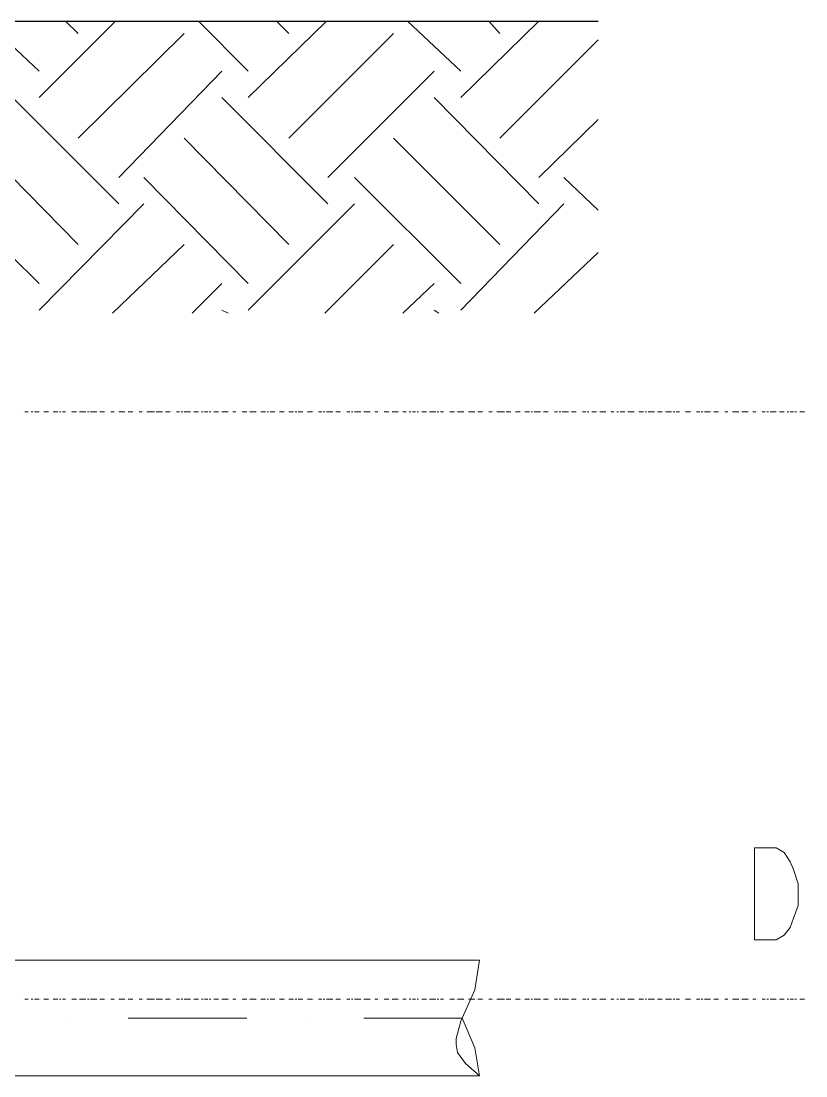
# Model space of a CAD drawing. Header units: millimetres. Extents: x 3240 to 3412, y 1366 to 1426.
# Drawn here: x 3299.55 to 3301.212, y 1378.801 to 1381.034 of the extents above; entities that cross this region are included whole.
import ezdxf

# ---------------------------------------------------------------- set-up
doc = ezdxf.new("R2010")
doc.units = ezdxf.units.MM

msp = doc.modelspace()

# ---------------------------------------------------------------- linework, layer by layer
at = {"color": 7, "linetype": 'Continuous', "lineweight": 25, "true_color": 0x000007}
msp.add_lwpolyline([(3299.2905, 1381.0337), (3300.7724, 1381.0337), (3300.7724, 1381.0337)], dxfattribs=at)
at = {"color": 7, "linetype": 'Continuous', "lineweight": 5, "true_color": 0x000007}
for points in [[(3299.5882, 1380.8716), (3299.7503, 1381.0337), (3299.7503, 1381.0337)], [(3299.6709, 1381.0072), (3299.6444, 1381.0337), (3299.6444, 1381.0337)], [(3300.0314, 1380.9278), (3299.9256, 1381.0337), (3299.9256, 1381.0337)], [(3300.0314, 1380.8716), (3300.1968, 1381.0337), (3300.1968, 1381.0337)], [(3300.1174, 1381.0072), (3300.091, 1381.0337), (3300.091, 1381.0337)], [(3300.4813, 1380.9278), (3300.3688, 1381.0337), (3300.3688, 1381.0337)], [(3300.4813, 1380.8716), (3300.6467, 1381.0337), (3300.6467, 1381.0337)], [(3300.564, 1381.0072), (3300.5408, 1381.0337), (3300.5408, 1381.0337)], [(3299.6709, 1380.7856), (3299.8958, 1381.0072), (3299.8958, 1381.0072)], [(3300.1174, 1380.7856), (3300.3391, 1381.0072), (3300.3391, 1381.0072)], [(3300.564, 1380.7856), (3300.7724, 1380.994), (3300.7724, 1380.994)], [(3299.5882, 1380.9278), (3299.5287, 1380.984), (3299.5287, 1380.984)], [(3299.7569, 1380.7029), (3299.9752, 1380.9278), (3299.9752, 1380.9278)], [(3300.2001, 1380.7029), (3300.4251, 1380.9278), (3300.4251, 1380.9278)], [(3299.7569, 1380.6466), (3299.532, 1380.8716), (3299.532, 1380.8716)], [(3300.2001, 1380.6466), (3299.9752, 1380.8716), (3299.9752, 1380.8716)], [(3300.6467, 1380.6466), (3300.4251, 1380.8716), (3300.4251, 1380.8716)], [(3300.6467, 1380.7029), (3300.7724, 1380.8253), (3300.7724, 1380.8253)], [(3300.1174, 1380.5606), (3299.8958, 1380.7856), (3299.8958, 1380.7856)], [(3300.564, 1380.5606), (3300.3391, 1380.7856), (3300.3391, 1380.7856)], [(3299.6709, 1380.5606), (3299.5287, 1380.7062), (3299.5287, 1380.7062)], [(3300.0314, 1380.4779), (3299.8098, 1380.7029), (3299.8098, 1380.7029)], [(3300.4813, 1380.4779), (3300.2564, 1380.7029), (3300.2564, 1380.7029)], [(3300.7724, 1380.6334), (3300.6996, 1380.7029), (3300.6996, 1380.7029)], [(3299.5882, 1380.4217), (3299.8098, 1380.6466), (3299.8098, 1380.6466)], [(3300.0314, 1380.4217), (3300.2564, 1380.6466), (3300.2564, 1380.6466)], [(3300.4813, 1380.4217), (3300.6996, 1380.6466), (3300.6996, 1380.6466)], [(3299.7437, 1380.4151), (3299.8958, 1380.5606), (3299.8958, 1380.5606)], [(3300.1935, 1380.4151), (3300.3391, 1380.5606), (3300.3391, 1380.5606)], [(3300.6368, 1380.4151), (3300.7724, 1380.5441), (3300.7724, 1380.5441)], [(3299.5882, 1380.4779), (3299.5287, 1380.5375), (3299.5287, 1380.5375)], [(3299.9124, 1380.4151), (3299.9752, 1380.4779), (3299.9752, 1380.4779)], [(3300.3589, 1380.4151), (3300.4251, 1380.4779), (3300.4251, 1380.4779)], [(3299.9884, 1380.4151), (3299.9752, 1380.4217), (3299.9752, 1380.4217)], [(3300.435, 1380.4151), (3300.4251, 1380.4217), (3300.4251, 1380.4217)], [(3299.5584, 1380.2067), (3299.565, 1380.2067), (3299.565, 1380.2067)], [(3299.575, 1380.2067), (3299.5717, 1380.2067), (3299.5717, 1380.2067)], [(3299.5783, 1380.2067), (3299.5882, 1380.2067), (3299.5882, 1380.2067)], [(3299.5981, 1380.2067), (3299.608, 1380.2067), (3299.608, 1380.2067)], [(3299.618, 1380.2067), (3299.6279, 1380.2067), (3299.6279, 1380.2067)], [(3299.6345, 1380.2067), (3299.6312, 1380.2067), (3299.6312, 1380.2067)], [(3299.6378, 1380.2067), (3299.6444, 1380.2067), (3299.6444, 1380.2067)], [(3299.6577, 1380.2067), (3299.6676, 1380.2067), (3299.6676, 1380.2067)], [(3299.6742, 1380.2067), (3299.6874, 1380.2067), (3299.6874, 1380.2067)], [(3299.6941, 1380.2067), (3299.6907, 1380.2067), (3299.6907, 1380.2067)], [(3299.6974, 1380.2067), (3299.7106, 1380.2067), (3299.7106, 1380.2067)], [(3299.7172, 1380.2067), (3299.7271, 1380.2067), (3299.7271, 1380.2067)], [(3299.7404, 1380.2067), (3299.747, 1380.2067), (3299.747, 1380.2067)], [(3299.7569, 1380.2067), (3299.7701, 1380.2067), (3299.7701, 1380.2067)], [(3299.7767, 1380.2067), (3299.7867, 1380.2067), (3299.7867, 1380.2067)], [(3299.7999, 1380.2067), (3299.8065, 1380.2067), (3299.8065, 1380.2067)], [(3299.8164, 1380.2067), (3299.8297, 1380.2067), (3299.8297, 1380.2067)], [(3299.833, 1380.2067), (3299.8297, 1380.2067), (3299.8297, 1380.2067)], [(3299.8363, 1380.2067), (3299.8495, 1380.2067), (3299.8495, 1380.2067)], [(3299.8561, 1380.2067), (3299.8661, 1380.2067), (3299.8661, 1380.2067)], [(3299.8793, 1380.2067), (3299.8859, 1380.2067), (3299.8859, 1380.2067)], [(3299.8925, 1380.2067), (3299.8892, 1380.2067), (3299.8892, 1380.2067)], [(3299.8958, 1380.2067), (3299.9091, 1380.2067), (3299.9091, 1380.2067)], [(3299.9157, 1380.2067), (3299.9256, 1380.2067), (3299.9256, 1380.2067)], [(3299.9355, 1380.2067), (3299.9322, 1380.2067), (3299.9322, 1380.2067)], [(3299.9388, 1380.2067), (3299.9454, 1380.2067), (3299.9454, 1380.2067)], [(3299.9521, 1380.2067), (3299.9488, 1380.2067), (3299.9488, 1380.2067)], [(3299.9587, 1380.2067), (3299.9686, 1380.2067), (3299.9686, 1380.2067)], [(3299.9752, 1380.2067), (3299.9884, 1380.2067), (3299.9884, 1380.2067)], [(3299.9984, 1380.2067), (3300.005, 1380.2067), (3300.005, 1380.2067)], [(3300.0182, 1380.2067), (3300.0281, 1380.2067), (3300.0281, 1380.2067)], [(3300.0348, 1380.2067), (3300.048, 1380.2067), (3300.048, 1380.2067)], [(3300.0579, 1380.2067), (3300.0678, 1380.2067), (3300.0678, 1380.2067)], [(3300.0744, 1380.2067), (3300.0711, 1380.2067), (3300.0711, 1380.2067)], [(3300.0778, 1380.2067), (3300.0877, 1380.2067), (3300.0877, 1380.2067)], [(3300.0976, 1380.2067), (3300.1075, 1380.2067), (3300.1075, 1380.2067)], [(3300.1174, 1380.2067), (3300.1274, 1380.2067), (3300.1274, 1380.2067)], [(3300.134, 1380.2067), (3300.1307, 1380.2067), (3300.1307, 1380.2067)], [(3300.1373, 1380.2067), (3300.1472, 1380.2067), (3300.1472, 1380.2067)], [(3300.1571, 1380.2067), (3300.1671, 1380.2067), (3300.1671, 1380.2067)], [(3300.1803, 1380.2067), (3300.1869, 1380.2067), (3300.1869, 1380.2067)], [(3300.1935, 1380.2067), (3300.1902, 1380.2067), (3300.1902, 1380.2067)], [(3300.1968, 1380.2067), (3300.2101, 1380.2067), (3300.2101, 1380.2067)], [(3300.2167, 1380.2067), (3300.2266, 1380.2067), (3300.2266, 1380.2067)], [(3300.2398, 1380.2067), (3300.2465, 1380.2067), (3300.2465, 1380.2067)], [(3300.2531, 1380.2067), (3300.2498, 1380.2067), (3300.2498, 1380.2067)], [(3300.2564, 1380.2067), (3300.2696, 1380.2067), (3300.2696, 1380.2067)], [(3300.2762, 1380.2067), (3300.2895, 1380.2067), (3300.2895, 1380.2067)], [(3300.2994, 1380.2067), (3300.306, 1380.2067), (3300.306, 1380.2067)], [(3300.3192, 1380.2067), (3300.3291, 1380.2067), (3300.3291, 1380.2067)], [(3300.3358, 1380.2067), (3300.349, 1380.2067), (3300.349, 1380.2067)], [(3300.3589, 1380.2067), (3300.3655, 1380.2067), (3300.3655, 1380.2067)], [(3300.3755, 1380.2067), (3300.3722, 1380.2067), (3300.3722, 1380.2067)], [(3300.3788, 1380.2067), (3300.3854, 1380.2067), (3300.3854, 1380.2067)], [(3300.392, 1380.2067), (3300.3887, 1380.2067), (3300.3887, 1380.2067)], [(3300.3986, 1380.2067), (3300.4085, 1380.2067), (3300.4085, 1380.2067)], [(3300.4152, 1380.2067), (3300.4284, 1380.2067), (3300.4284, 1380.2067)], [(3300.435, 1380.2067), (3300.4317, 1380.2067), (3300.4317, 1380.2067)], [(3300.4383, 1380.2067), (3300.4449, 1380.2067), (3300.4449, 1380.2067)], [(3300.4582, 1380.2067), (3300.4681, 1380.2067), (3300.4681, 1380.2067)], [(3300.4747, 1380.2067), (3300.4879, 1380.2067), (3300.4879, 1380.2067)], [(3300.4978, 1380.2067), (3300.5111, 1380.2067), (3300.5111, 1380.2067)], [(3300.5177, 1380.2067), (3300.5276, 1380.2067), (3300.5276, 1380.2067)], [(3300.5408, 1380.2067), (3300.5475, 1380.2067), (3300.5475, 1380.2067)], [(3300.5574, 1380.2067), (3300.5706, 1380.2067), (3300.5706, 1380.2067)], [(3300.5739, 1380.2067), (3300.5706, 1380.2067), (3300.5706, 1380.2067)], [(3300.5772, 1380.2067), (3300.5872, 1380.2067), (3300.5872, 1380.2067)], [(3300.5971, 1380.2067), (3300.607, 1380.2067), (3300.607, 1380.2067)], [(3300.6169, 1380.2067), (3300.6269, 1380.2067), (3300.6269, 1380.2067)], [(3300.6335, 1380.2067), (3300.6302, 1380.2067), (3300.6302, 1380.2067)], [(3300.6368, 1380.2067), (3300.65, 1380.2067), (3300.65, 1380.2067)], [(3300.6566, 1380.2067), (3300.6665, 1380.2067), (3300.6665, 1380.2067)], [(3300.6798, 1380.2067), (3300.6864, 1380.2067), (3300.6864, 1380.2067)], [(3300.693, 1380.2067), (3300.6897, 1380.2067), (3300.6897, 1380.2067)], [(3300.6963, 1380.2067), (3300.7095, 1380.2067), (3300.7095, 1380.2067)], [(3300.7162, 1380.2067), (3300.7261, 1380.2067), (3300.7261, 1380.2067)], [(3300.7393, 1380.2067), (3300.7459, 1380.2067), (3300.7459, 1380.2067)], [(3300.7525, 1380.2067), (3300.7492, 1380.2067), (3300.7492, 1380.2067)], [(3300.7592, 1380.2067), (3300.7691, 1380.2067), (3300.7691, 1380.2067)], [(3300.7757, 1380.2067), (3300.7889, 1380.2067), (3300.7889, 1380.2067)], [(3300.7989, 1380.2067), (3300.8055, 1380.2067), (3300.8055, 1380.2067)], [(3300.8154, 1380.2067), (3300.8121, 1380.2067), (3300.8121, 1380.2067)], [(3300.8187, 1380.2067), (3300.8286, 1380.2067), (3300.8286, 1380.2067)], [(3300.8352, 1380.2067), (3300.8485, 1380.2067), (3300.8485, 1380.2067)], [(3300.8584, 1380.2067), (3300.8683, 1380.2067), (3300.8683, 1380.2067)], [(3300.8749, 1380.2067), (3300.8716, 1380.2067), (3300.8716, 1380.2067)], [(3300.8782, 1380.2067), (3300.8882, 1380.2067), (3300.8882, 1380.2067)], [(3300.8915, 1380.2067), (3300.8882, 1380.2067), (3300.8882, 1380.2067)], [(3300.8981, 1380.2067), (3300.908, 1380.2067), (3300.908, 1380.2067)], [(3300.9146, 1380.2067), (3300.9279, 1380.2067), (3300.9279, 1380.2067)], [(3300.9345, 1380.2067), (3300.9312, 1380.2067), (3300.9312, 1380.2067)], [(3300.9378, 1380.2067), (3300.9444, 1380.2067), (3300.9444, 1380.2067)], [(3300.9576, 1380.2067), (3300.9676, 1380.2067), (3300.9676, 1380.2067)], [(3300.9808, 1380.2067), (3300.9874, 1380.2067), (3300.9874, 1380.2067)], [(3300.994, 1380.2067), (3300.9907, 1380.2067), (3300.9907, 1380.2067)], [(3300.9973, 1380.2067), (3301.0106, 1380.2067), (3301.0106, 1380.2067)], [(3301.0172, 1380.2067), (3301.0271, 1380.2067), (3301.0271, 1380.2067)], [(3301.0403, 1380.2067), (3301.0469, 1380.2067), (3301.0469, 1380.2067)], [(3301.0569, 1380.2067), (3301.0701, 1380.2067), (3301.0701, 1380.2067)], [(3301.0767, 1380.2067), (3301.0899, 1380.2067), (3301.0899, 1380.2067)], [(3301.0999, 1380.2067), (3301.1065, 1380.2067), (3301.1065, 1380.2067)], [(3301.1197, 1380.2067), (3301.1263, 1380.2067), (3301.1263, 1380.2067)], [(3301.1329, 1380.2067), (3301.1296, 1380.2067), (3301.1296, 1380.2067)], [(3301.1363, 1380.2067), (3301.1495, 1380.2067), (3301.1495, 1380.2067)], [(3301.1561, 1380.2067), (3301.166, 1380.2067), (3301.166, 1380.2067)], [(3301.1759, 1380.2067), (3301.1726, 1380.2067), (3301.1726, 1380.2067)], [(3301.1793, 1380.2067), (3301.1859, 1380.2067), (3301.1859, 1380.2067)], [(3301.1925, 1380.2067), (3301.1892, 1380.2067), (3301.1892, 1380.2067)], [(3301.1991, 1380.2067), (3301.209, 1380.2067), (3301.209, 1380.2067)], [(3298.7811, 1379.0457), (3300.521, 1379.0457), (3300.521, 1379.0457)], [(3300.4846, 1378.9233), (3300.5111, 1378.8604), (3300.521, 1378.8009), (3300.4912, 1378.8274), (3300.4747, 1378.8505), (3300.4714, 1378.8671), (3300.4714, 1378.8803), (3300.4813, 1378.9167), (3300.5111, 1378.9828), (3300.521, 1379.0457)], [(3299.5584, 1378.963), (3299.565, 1378.963), (3299.565, 1378.963)], [(3299.575, 1378.963), (3299.5717, 1378.963), (3299.5717, 1378.963)], [(3299.5783, 1378.963), (3299.5882, 1378.963), (3299.5882, 1378.963)], [(3299.5981, 1378.963), (3299.608, 1378.963), (3299.608, 1378.963)], [(3299.618, 1378.963), (3299.6279, 1378.963), (3299.6279, 1378.963)], [(3299.6345, 1378.963), (3299.6312, 1378.963), (3299.6312, 1378.963)], [(3299.6378, 1378.963), (3299.6444, 1378.963), (3299.6444, 1378.963)], [(3299.6577, 1378.963), (3299.6676, 1378.963), (3299.6676, 1378.963)], [(3299.6742, 1378.963), (3299.6874, 1378.963), (3299.6874, 1378.963)], [(3299.6941, 1378.963), (3299.6907, 1378.963), (3299.6907, 1378.963)], [(3299.6974, 1378.963), (3299.7106, 1378.963), (3299.7106, 1378.963)], [(3299.7172, 1378.963), (3299.7271, 1378.963), (3299.7271, 1378.963)], [(3299.7404, 1378.963), (3299.747, 1378.963), (3299.747, 1378.963)], [(3299.7569, 1378.963), (3299.7701, 1378.963), (3299.7701, 1378.963)], [(3299.7767, 1378.963), (3299.7867, 1378.963), (3299.7867, 1378.963)], [(3299.7999, 1378.963), (3299.8065, 1378.963), (3299.8065, 1378.963)], [(3299.8164, 1378.963), (3299.8297, 1378.963), (3299.8297, 1378.963)], [(3299.833, 1378.963), (3299.8297, 1378.963), (3299.8297, 1378.963)], [(3299.8363, 1378.963), (3299.8495, 1378.963), (3299.8495, 1378.963)], [(3299.8561, 1378.963), (3299.8661, 1378.963), (3299.8661, 1378.963)], [(3299.8793, 1378.963), (3299.8859, 1378.963), (3299.8859, 1378.963)], [(3299.8925, 1378.963), (3299.8892, 1378.963), (3299.8892, 1378.963)], [(3299.8958, 1378.963), (3299.9091, 1378.963), (3299.9091, 1378.963)], [(3299.9157, 1378.963), (3299.9256, 1378.963), (3299.9256, 1378.963)], [(3299.9355, 1378.963), (3299.9322, 1378.963), (3299.9322, 1378.963)], [(3299.9388, 1378.963), (3299.9454, 1378.963), (3299.9454, 1378.963)], [(3299.9521, 1378.963), (3299.9488, 1378.963), (3299.9488, 1378.963)], [(3299.9587, 1378.963), (3299.9686, 1378.963), (3299.9686, 1378.963)], [(3299.9752, 1378.963), (3299.9884, 1378.963), (3299.9884, 1378.963)], [(3299.9984, 1378.963), (3300.005, 1378.963), (3300.005, 1378.963)], [(3300.0182, 1378.963), (3300.0281, 1378.963), (3300.0281, 1378.963)], [(3300.0348, 1378.963), (3300.048, 1378.963), (3300.048, 1378.963)], [(3300.0579, 1378.963), (3300.0678, 1378.963), (3300.0678, 1378.963)], [(3300.0744, 1378.963), (3300.0711, 1378.963), (3300.0711, 1378.963)], [(3300.0778, 1378.963), (3300.0877, 1378.963), (3300.0877, 1378.963)], [(3300.0976, 1378.963), (3300.1075, 1378.963), (3300.1075, 1378.963)], [(3300.1174, 1378.963), (3300.1274, 1378.963), (3300.1274, 1378.963)], [(3300.134, 1378.963), (3300.1307, 1378.963), (3300.1307, 1378.963)], [(3300.1373, 1378.963), (3300.1472, 1378.963), (3300.1472, 1378.963)], [(3300.1571, 1378.963), (3300.1671, 1378.963), (3300.1671, 1378.963)], [(3300.1803, 1378.963), (3300.1869, 1378.963), (3300.1869, 1378.963)], [(3300.1935, 1378.963), (3300.1902, 1378.963), (3300.1902, 1378.963)], [(3300.1968, 1378.963), (3300.2101, 1378.963), (3300.2101, 1378.963)], [(3300.2167, 1378.963), (3300.2266, 1378.963), (3300.2266, 1378.963)], [(3300.2398, 1378.963), (3300.2465, 1378.963), (3300.2465, 1378.963)], [(3300.2531, 1378.963), (3300.2498, 1378.963), (3300.2498, 1378.963)], [(3300.2564, 1378.963), (3300.2696, 1378.963), (3300.2696, 1378.963)], [(3300.2762, 1378.963), (3300.2895, 1378.963), (3300.2895, 1378.963)], [(3300.2994, 1378.963), (3300.306, 1378.963), (3300.306, 1378.963)], [(3300.3192, 1378.963), (3300.3291, 1378.963), (3300.3291, 1378.963)], [(3300.3358, 1378.963), (3300.349, 1378.963), (3300.349, 1378.963)], [(3300.3589, 1378.963), (3300.3655, 1378.963), (3300.3655, 1378.963)], [(3300.3755, 1378.963), (3300.3722, 1378.963), (3300.3722, 1378.963)], [(3300.3788, 1378.963), (3300.3854, 1378.963), (3300.3854, 1378.963)], [(3300.392, 1378.963), (3300.3887, 1378.963), (3300.3887, 1378.963)], [(3300.3986, 1378.963), (3300.4085, 1378.963), (3300.4085, 1378.963)], [(3300.4152, 1378.963), (3300.4284, 1378.963), (3300.4284, 1378.963)], [(3300.435, 1378.963), (3300.4317, 1378.963), (3300.4317, 1378.963)], [(3300.4383, 1378.963), (3300.4449, 1378.963), (3300.4449, 1378.963)], [(3300.4582, 1378.963), (3300.4681, 1378.963), (3300.4681, 1378.963)], [(3300.4747, 1378.963), (3300.4879, 1378.963), (3300.4879, 1378.963)], [(3300.4978, 1378.963), (3300.5111, 1378.963), (3300.5111, 1378.963)], [(3300.5177, 1378.963), (3300.5276, 1378.963), (3300.5276, 1378.963)], [(3300.5408, 1378.963), (3300.5475, 1378.963), (3300.5475, 1378.963)], [(3300.5574, 1378.963), (3300.5706, 1378.963), (3300.5706, 1378.963)], [(3300.5739, 1378.963), (3300.5706, 1378.963), (3300.5706, 1378.963)], [(3300.5772, 1378.963), (3300.5872, 1378.963), (3300.5872, 1378.963)], [(3300.5971, 1378.963), (3300.607, 1378.963), (3300.607, 1378.963)], [(3300.6169, 1378.963), (3300.6269, 1378.963), (3300.6269, 1378.963)], [(3300.6335, 1378.963), (3300.6302, 1378.963), (3300.6302, 1378.963)], [(3300.6368, 1378.963), (3300.65, 1378.963), (3300.65, 1378.963)], [(3300.6566, 1378.963), (3300.6665, 1378.963), (3300.6665, 1378.963)], [(3300.6798, 1378.963), (3300.6864, 1378.963), (3300.6864, 1378.963)], [(3300.693, 1378.963), (3300.6897, 1378.963), (3300.6897, 1378.963)], [(3300.6963, 1378.963), (3300.7095, 1378.963), (3300.7095, 1378.963)], [(3300.7162, 1378.963), (3300.7261, 1378.963), (3300.7261, 1378.963)], [(3300.7393, 1378.963), (3300.7459, 1378.963), (3300.7459, 1378.963)], [(3300.7525, 1378.963), (3300.7492, 1378.963), (3300.7492, 1378.963)], [(3300.7592, 1378.963), (3300.7691, 1378.963), (3300.7691, 1378.963)], [(3300.7757, 1378.963), (3300.7889, 1378.963), (3300.7889, 1378.963)], [(3300.7989, 1378.963), (3300.8055, 1378.963), (3300.8055, 1378.963)], [(3300.8154, 1378.963), (3300.8121, 1378.963), (3300.8121, 1378.963)], [(3300.8187, 1378.963), (3300.8286, 1378.963), (3300.8286, 1378.963)], [(3300.8352, 1378.963), (3300.8485, 1378.963), (3300.8485, 1378.963)], [(3300.8584, 1378.963), (3300.8683, 1378.963), (3300.8683, 1378.963)], [(3300.8749, 1378.963), (3300.8716, 1378.963), (3300.8716, 1378.963)], [(3300.8782, 1378.963), (3300.8882, 1378.963), (3300.8882, 1378.963)], [(3300.8915, 1378.963), (3300.8882, 1378.963), (3300.8882, 1378.963)], [(3300.8981, 1378.963), (3300.908, 1378.963), (3300.908, 1378.963)], [(3300.9146, 1378.963), (3300.9279, 1378.963), (3300.9279, 1378.963)], [(3300.9345, 1378.963), (3300.9312, 1378.963), (3300.9312, 1378.963)], [(3300.9378, 1378.963), (3300.9444, 1378.963), (3300.9444, 1378.963)], [(3300.9576, 1378.963), (3300.9676, 1378.963), (3300.9676, 1378.963)], [(3300.9808, 1378.963), (3300.9874, 1378.963), (3300.9874, 1378.963)], [(3300.994, 1378.963), (3300.9907, 1378.963), (3300.9907, 1378.963)], [(3300.9973, 1378.963), (3301.0106, 1378.963), (3301.0106, 1378.963)], [(3301.0172, 1378.963), (3301.0271, 1378.963), (3301.0271, 1378.963)], [(3301.0403, 1378.963), (3301.0469, 1378.963), (3301.0469, 1378.963)], [(3301.0569, 1378.963), (3301.0701, 1378.963), (3301.0701, 1378.963)], [(3301.0767, 1378.963), (3301.0899, 1378.963), (3301.0899, 1378.963)], [(3301.0999, 1378.963), (3301.1065, 1378.963), (3301.1065, 1378.963)], [(3301.1197, 1378.963), (3301.1263, 1378.963), (3301.1263, 1378.963)], [(3301.1329, 1378.963), (3301.1296, 1378.963), (3301.1296, 1378.963)], [(3301.1363, 1378.963), (3301.1495, 1378.963), (3301.1495, 1378.963)], [(3301.1561, 1378.963), (3301.166, 1378.963), (3301.166, 1378.963)], [(3301.1759, 1378.963), (3301.1726, 1378.963), (3301.1726, 1378.963)], [(3301.1793, 1378.963), (3301.1859, 1378.963), (3301.1859, 1378.963)], [(3301.1925, 1378.963), (3301.1892, 1378.963), (3301.1892, 1378.963)], [(3301.1991, 1378.963), (3301.209, 1378.963), (3301.209, 1378.963)], [(3300.0281, 1378.9233), (3299.7767, 1378.9233), (3299.7767, 1378.9233)], [(3300.4846, 1378.9233), (3300.2762, 1378.9233), (3300.2762, 1378.9233)], [(3298.7811, 1378.8009), (3300.521, 1378.8009), (3300.521, 1378.8009)]]:
    msp.add_lwpolyline(points, dxfattribs=at)
for points in [[(3299.5518, 1380.2067), (3299.5518, 1380.2067)], [(3299.5915, 1380.2067), (3299.5915, 1380.2067)], [(3299.6114, 1380.2067), (3299.6114, 1380.2067)], [(3299.6544, 1380.2067), (3299.6544, 1380.2067)], [(3299.6709, 1380.2067), (3299.6709, 1380.2067)], [(3299.7139, 1380.2067), (3299.7139, 1380.2067)], [(3299.7304, 1380.2067), (3299.7304, 1380.2067)], [(3299.7503, 1380.2067), (3299.7503, 1380.2067)], [(3299.7734, 1380.2067), (3299.7734, 1380.2067)], [(3299.7933, 1380.2067), (3299.7933, 1380.2067)], [(3299.8098, 1380.2067), (3299.8098, 1380.2067)], [(3299.8528, 1380.2067), (3299.8528, 1380.2067)], [(3299.8694, 1380.2067), (3299.8694, 1380.2067)], [(3299.9124, 1380.2067), (3299.9124, 1380.2067)], [(3299.9719, 1380.2067), (3299.9719, 1380.2067)], [(3299.9918, 1380.2067), (3299.9918, 1380.2067)], [(3300.0149, 1380.2067), (3300.0149, 1380.2067)], [(3300.0314, 1380.2067), (3300.0314, 1380.2067)], [(3300.0513, 1380.2067), (3300.0513, 1380.2067)], [(3300.091, 1380.2067), (3300.091, 1380.2067)], [(3300.1108, 1380.2067), (3300.1108, 1380.2067)], [(3300.1538, 1380.2067), (3300.1538, 1380.2067)], [(3300.1704, 1380.2067), (3300.1704, 1380.2067)], [(3300.2134, 1380.2067), (3300.2134, 1380.2067)], [(3300.2332, 1380.2067), (3300.2332, 1380.2067)], [(3300.2729, 1380.2067), (3300.2729, 1380.2067)], [(3300.2928, 1380.2067), (3300.2928, 1380.2067)], [(3300.3093, 1380.2067), (3300.3093, 1380.2067)], [(3300.3325, 1380.2067), (3300.3325, 1380.2067)], [(3300.3523, 1380.2067), (3300.3523, 1380.2067)], [(3300.4118, 1380.2067), (3300.4118, 1380.2067)], [(3300.4548, 1380.2067), (3300.4548, 1380.2067)], [(3300.4714, 1380.2067), (3300.4714, 1380.2067)], [(3300.4912, 1380.2067), (3300.4912, 1380.2067)], [(3300.5144, 1380.2067), (3300.5144, 1380.2067)], [(3300.5309, 1380.2067), (3300.5309, 1380.2067)], [(3300.5508, 1380.2067), (3300.5508, 1380.2067)], [(3300.5938, 1380.2067), (3300.5938, 1380.2067)], [(3300.6103, 1380.2067), (3300.6103, 1380.2067)], [(3300.6533, 1380.2067), (3300.6533, 1380.2067)], [(3300.6699, 1380.2067), (3300.6699, 1380.2067)], [(3300.7129, 1380.2067), (3300.7129, 1380.2067)], [(3300.7327, 1380.2067), (3300.7327, 1380.2067)], [(3300.7724, 1380.2067), (3300.7724, 1380.2067)], [(3300.7922, 1380.2067), (3300.7922, 1380.2067)], [(3300.8319, 1380.2067), (3300.8319, 1380.2067)], [(3300.8518, 1380.2067), (3300.8518, 1380.2067)], [(3300.9113, 1380.2067), (3300.9113, 1380.2067)], [(3300.9543, 1380.2067), (3300.9543, 1380.2067)], [(3300.9709, 1380.2067), (3300.9709, 1380.2067)], [(3301.0139, 1380.2067), (3301.0139, 1380.2067)], [(3301.0337, 1380.2067), (3301.0337, 1380.2067)], [(3301.0502, 1380.2067), (3301.0502, 1380.2067)], [(3301.0734, 1380.2067), (3301.0734, 1380.2067)], [(3301.0932, 1380.2067), (3301.0932, 1380.2067)], [(3301.1098, 1380.2067), (3301.1098, 1380.2067)], [(3301.1528, 1380.2067), (3301.1528, 1380.2067)], [(3301.2123, 1380.2067), (3301.2123, 1380.2067)], [(3301.1032, 1379.0887), (3301.1032, 1379.2838), (3301.1495, 1379.2838), (3301.166, 1379.2739), (3301.1793, 1379.2541), (3301.1859, 1379.2375), (3301.1958, 1379.2078), (3301.1958, 1379.1614), (3301.1859, 1379.135), (3301.1793, 1379.1151), (3301.166, 1379.0986), (3301.1495, 1379.0887)], [(3299.5518, 1378.963), (3299.5518, 1378.963)], [(3299.5915, 1378.963), (3299.5915, 1378.963)], [(3299.6114, 1378.963), (3299.6114, 1378.963)], [(3299.6544, 1378.963), (3299.6544, 1378.963)], [(3299.6709, 1378.963), (3299.6709, 1378.963)], [(3299.7139, 1378.963), (3299.7139, 1378.963)], [(3299.7304, 1378.963), (3299.7304, 1378.963)], [(3299.7503, 1378.963), (3299.7503, 1378.963)], [(3299.7734, 1378.963), (3299.7734, 1378.963)], [(3299.7933, 1378.963), (3299.7933, 1378.963)], [(3299.8098, 1378.963), (3299.8098, 1378.963)], [(3299.8528, 1378.963), (3299.8528, 1378.963)], [(3299.8694, 1378.963), (3299.8694, 1378.963)], [(3299.9124, 1378.963), (3299.9124, 1378.963)], [(3299.9719, 1378.963), (3299.9719, 1378.963)], [(3299.9918, 1378.963), (3299.9918, 1378.963)], [(3300.0149, 1378.963), (3300.0149, 1378.963)], [(3300.0314, 1378.963), (3300.0314, 1378.963)], [(3300.0513, 1378.963), (3300.0513, 1378.963)], [(3300.091, 1378.963), (3300.091, 1378.963)], [(3300.1108, 1378.963), (3300.1108, 1378.963)], [(3300.1538, 1378.963), (3300.1538, 1378.963)], [(3300.1704, 1378.963), (3300.1704, 1378.963)], [(3300.2134, 1378.963), (3300.2134, 1378.963)], [(3300.2332, 1378.963), (3300.2332, 1378.963)], [(3300.2729, 1378.963), (3300.2729, 1378.963)], [(3300.2928, 1378.963), (3300.2928, 1378.963)], [(3300.3093, 1378.963), (3300.3093, 1378.963)], [(3300.3325, 1378.963), (3300.3325, 1378.963)], [(3300.3523, 1378.963), (3300.3523, 1378.963)], [(3300.4118, 1378.963), (3300.4118, 1378.963)], [(3300.4548, 1378.963), (3300.4548, 1378.963)], [(3300.4714, 1378.963), (3300.4714, 1378.963)], [(3300.4912, 1378.963), (3300.4912, 1378.963)], [(3300.5144, 1378.963), (3300.5144, 1378.963)], [(3300.5309, 1378.963), (3300.5309, 1378.963)], [(3300.5508, 1378.963), (3300.5508, 1378.963)], [(3300.5938, 1378.963), (3300.5938, 1378.963)], [(3300.6103, 1378.963), (3300.6103, 1378.963)], [(3300.6533, 1378.963), (3300.6533, 1378.963)], [(3300.6699, 1378.963), (3300.6699, 1378.963)], [(3300.7129, 1378.963), (3300.7129, 1378.963)], [(3300.7327, 1378.963), (3300.7327, 1378.963)], [(3300.7724, 1378.963), (3300.7724, 1378.963)], [(3300.7922, 1378.963), (3300.7922, 1378.963)], [(3300.8319, 1378.963), (3300.8319, 1378.963)], [(3300.8518, 1378.963), (3300.8518, 1378.963)], [(3300.9113, 1378.963), (3300.9113, 1378.963)], [(3300.9543, 1378.963), (3300.9543, 1378.963)], [(3300.9709, 1378.963), (3300.9709, 1378.963)], [(3301.0139, 1378.963), (3301.0139, 1378.963)], [(3301.0337, 1378.963), (3301.0337, 1378.963)], [(3301.0502, 1378.963), (3301.0502, 1378.963)], [(3301.0734, 1378.963), (3301.0734, 1378.963)], [(3301.0932, 1378.963), (3301.0932, 1378.963)], [(3301.1098, 1378.963), (3301.1098, 1378.963)], [(3301.1528, 1378.963), (3301.1528, 1378.963)], [(3301.2123, 1378.963), (3301.2123, 1378.963)], [(3299.6544, 1378.9233), (3299.6544, 1378.9233)], [(3300.1538, 1378.9233), (3300.1538, 1378.9233)]]:
    msp.add_lwpolyline(points, close=True, dxfattribs=at)

doc.saveas('drawing.dxf')
